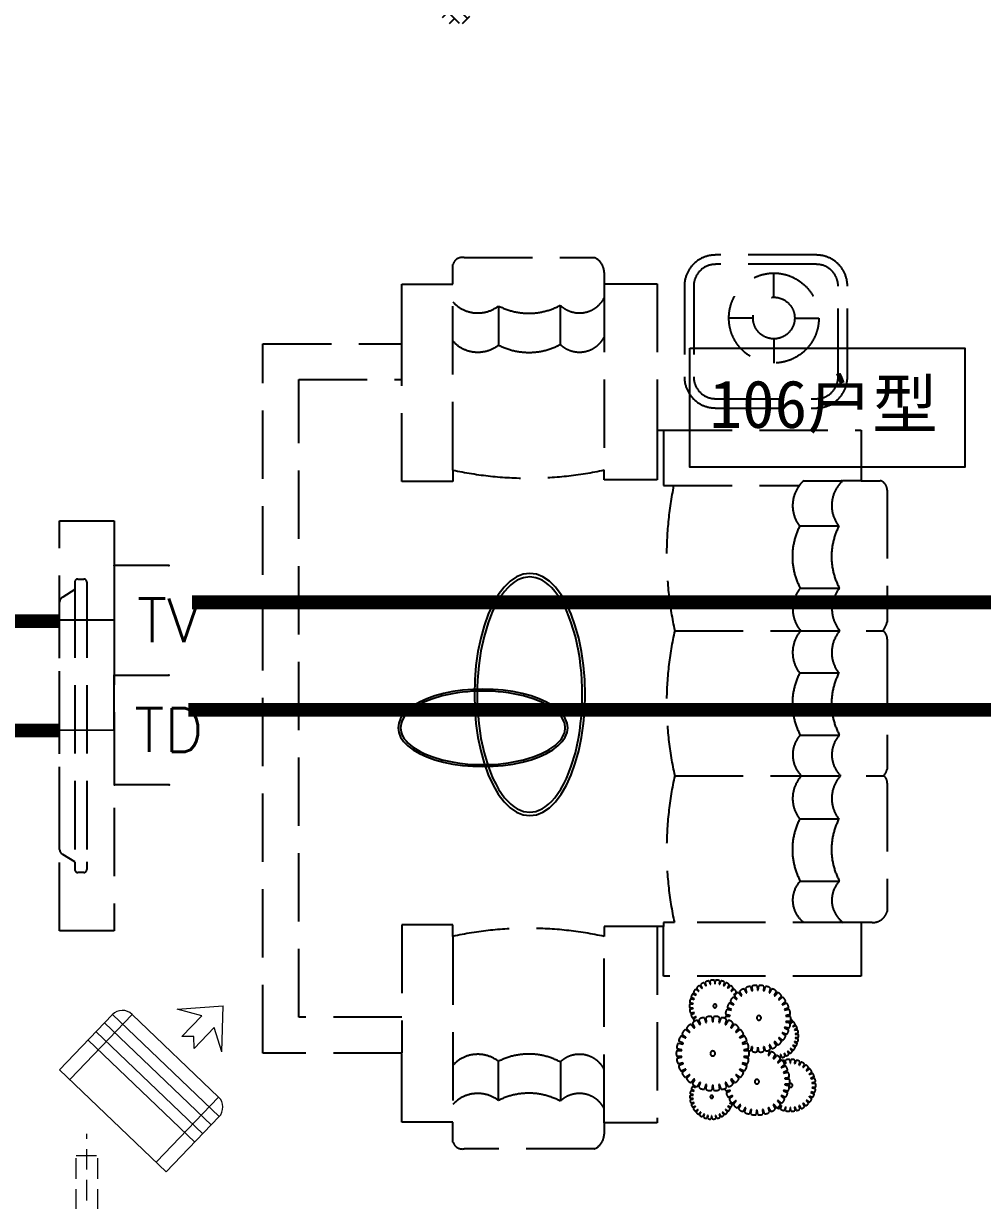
# Model space of a CAD drawing. Extents: x 5031545 to 5313844, y -886381 to -283477.
# Drawn here: x 5272359 to 5275867, y -785568 to -781264 of the extents above; entities that cross this region are included whole.
import ezdxf
from ezdxf.enums import TextEntityAlignment as Align

# ---------------------------------------------------------------- set-up
doc = ezdxf.new("R2010")
doc.units = 0
doc.header["$LTSCALE"] = 1000
doc.header["$MEASUREMENT"] = 0
for name, pattern in [('A户型$0$DASH', [0.35, 0.25, -0.1]), ('DASH', [0.35, 0.25, -0.1]), ('HIDDEN', [0.375, 0.25, -0.125])]:
    doc.linetypes.add(name, pattern=pattern)
doc.layers.get('0').update_dxf_attribs({"linetype": 'CONTINUOUS'})
for name, color, linetype in [('5fur', 175, 'CONTINUOUS'), ('EQUIP-通讯', 3, 'CONTINUOUS'), ('WIRE-综合布线', 5, 'DASH'), ('保温', 6, 'CONTINUOUS')]:
    doc.layers.add(name, color=color, linetype=linetype)
doc.layers.add('平面-空调室内机', color=176, linetype='CONTINUOUS', lineweight=9)
doc.layers.add('平面-空调预留孔', color=252, linetype='CONTINUOUS', lineweight=15)
doc.styles.add('_TEL_DIM', font='simplex.shx', dxfattribs={"width": 0.8, "height": 3.5, "bigfont": 'hztxt.shx'})
doc.styles.add('黑体', font='simhei.ttf')

# ---------------------------------------------------------------- blocks, each defined once
blk = doc.blocks.new('$equip$00001802')
for p, q in [((-0.5, 0.499), (-0.5, 0.999)), ((0.5, 0.999), (0.5, 0.499)), ((0.5, 0.499), (-0.5, 0.499)), ((0, 0.5), (0, 0))]:
    blk.add_line(p, q)
for p in [(-0.5, 0.999), (0.5, 0.999), (-0.5, 0.499), (0.5, 0.499), (0, 0)]:
    blk.add_point(p)
at = {"color": 7, "style": '_TEL_DIM'}
blk.add_attdef('$TEXT$', text='', height=0.4, dxfattribs=at).set_placement((0, 0.999), align=Align.MIDDLE_CENTER)
at = {"color": 7, "style": '_TEL_DIM', "flags": 1}
blk.add_attdef('A', text='', height=0.00002, dxfattribs=at).set_placement((0, 0), align=Align.MIDDLE_CENTER)
blk = doc.blocks.new('$equip$00001847')
for p, q in [((-0.5, 0.499), (-0.5, 0.999)), ((0.5, 0.999), (0.5, 0.499)), ((0.5, 0.499), (-0.5, 0.499)), ((0, 0.5), (0, 0))]:
    blk.add_line(p, q)
for p in [(-0.5, 0.999), (0.5, 0.999), (-0.5, 0.499), (0.5, 0.499), (0, 0)]:
    blk.add_point(p)
at = {"color": 7, "style": '_TEL_DIM'}
blk.add_attdef('$TEXT$', text='', height=0.4, dxfattribs=at).set_placement((0, 0.999), align=Align.MIDDLE_CENTER)
at = {"color": 7, "style": '_TEL_DIM', "flags": 1}
blk.add_attdef('A', text='', height=0.00002, dxfattribs=at).set_placement((0, 0), align=Align.MIDDLE_CENTER)
blk = doc.blocks.new('dongkong')
at = {"layer": '平面-空调预留孔', "color": 8, "linetype": 'HIDDEN', "ltscale": 0.3}
for p, q in [((-603796, 210899.9), (-603796, 210431.5)), ((-603836, 210821), (-603836, 210510.8)), ((-603836, 210821), (-603756, 210821)), ((-603756, 210821), (-603756, 210510.8))]:
    blk.add_line(p, q, dxfattribs=at)
blk.add_lwpolyline([(-603756, 210510.8), (-603836, 210510.8)], dxfattribs=at)
blk = doc.blocks.new('dasdasf1sa2f31as32f')
at = {"color": 8}
for p, q in [((-116, 585.6), (43.3, 640.5)), ((82.7, 476.6), (43.3, 640.5)), ((-22.8, 585.5), (-116, 585.6)), ((-22.8, 585.5), (-73.4, 493.2)), ((-269.8, 524.3), (-427.7, 236.5)), ((-269.8, 524.3), (113.7, 314)), ((32.4, 555.1), (-18.1, 462.9)), ((82.7, 476.6), (32.4, 555.1)), ((-473.5, 259.7), (-339.5, 504)), ((134.6, 245.5), (-338.8, 505.1)), ((-31.3, 504.4), (-73.4, 493.2)), ((-18.1, 462.9), (-31.3, 504.4)), ((114.7, 208.4), (-359.1, 468.2)), ((72.3, 131.9), (-401.1, 391.6)), ((92.6, 168.8), (-380.9, 428.5)), ((113.7, 314), (-44.2, 26.2)), ((0, 0), (-473.5, 259.7)), ((134, 244.4), (0, 0))]:
    blk.add_line(p, q, dxfattribs=at)
for centre, start, end in [((-294.5, 479.4), 61.2593, 151.2593), ((89, 269), 331.2593, 61.2593)]:
    blk.add_arc(centre, 51.3, start, end, dxfattribs=at)
blk = doc.blocks.new('VDVDVDCZSCCS')
at = {"layer": '保温', "linetype": 'ByBlock', "ltscale": 10}
h = blk.add_hatch(dxfattribs=at)
h.set_pattern_fill('AR-HBONE', color=251, scale=55)
h.set_pattern_definition([(45, (0, 0), (0, 47.4157523), [100.584, -33.528]), (135, (23.708, 23.708), (3e-15, 47.4157523), [100.584, -33.528])])
h.paths.add_polyline_path([(541316.7, 370923.7), (541316.7, 371023.7), (541216.7, 371023.7), (541216.7, 370923.7)])
blk = doc.blocks.new('VDGVDVXVE')
at = {"layer": '5fur', "color": 252, "linetype": 'A户型$0$DASH'}
for p, q in [((581861.3, 367777.7), (581492.2, 367777.7)), ((581705.9, 367657.3), (581705.9, 367745.6)), ((580531.9, 367025.2), (580532.1, 367704.6)), ((581085.1, 367706.7), (581085.1, 367025.7)), ((581412.6, 367698), (581412.6, 367365.9)), ((581940.9, 367365.9), (581940.9, 367698)), ((580698.3, 367625.6), (580698.3, 367482.5)), ((580925, 367484.5), (580925, 367627.1)), ((581629.7, 367581.2), (581541.4, 367581.2)), ((581782, 367581.2), (581870.3, 367581.2)), ((581705.9, 367505), (581705.9, 367416.8)), ((579968.6, 365023.9), (579968.6, 367356.3)), ((579968.6, 367356.3), (580344.7, 367356.3)), ((581492.2, 367286.3), (581861.3, 367286.3)), ((581302.8, 366968.3), (581798.4, 366968.3)), ((581814.8, 366986.4), (581952, 366986.1)), ((582025.6, 366986.3), (581958, 366986.4)), ((581943.4, 366820), (581800.3, 366820)), ((580788.6, 366644.1), (580764.5, 366634.4)), ((580813, 366647.3), (580788.6, 366644.1)), ((580837.4, 366644.1), (580813, 366647.3)), ((580861.4, 366634.4), (580837.4, 366644.1)), ((579149, 366615.2), (579149, 366588.1)), ((579160.6, 366626.8), (579181.6, 366626.8)), ((579193.2, 366615.2), (579193.2, 366588.1)), ((580741.2, 366618.5), (580718.9, 366596.6)), ((580744.2, 366605.8), (580732.5, 366594.7)), ((580764.5, 366634.4), (580741.2, 366618.5)), ((580755.9, 366615), (580744.2, 366605.8)), ((580767.6, 366622.3), (580755.9, 366615)), ((580779.2, 366627.9), (580767.6, 366622.3)), ((580790.7, 366631.7), (580779.2, 366627.9)), ((580813, 366634.6), (580790.7, 366631.7)), ((580835.2, 366631.7), (580813, 366634.6)), ((580846.7, 366627.9), (580835.2, 366631.7)), ((580858.3, 366622.3), (580846.7, 366627.9)), ((580870, 366615), (580858.3, 366622.3)), ((580884.7, 366618.5), (580861.4, 366634.4)), ((580881.7, 366605.8), (580870, 366615)), ((580893.4, 366594.7), (580881.7, 366605.8)), ((580907, 366596.6), (580884.7, 366618.5)), ((579149, 366588.1), (579105.5, 366560.4)), ((579149, 366588.1), (579149, 365592)), ((579193.2, 366588.1), (579193.2, 365592)), ((580698, 366568.9), (580678.7, 366535.9)), ((580718.9, 366596.6), (580698, 366568.9)), ((580709.8, 366566.8), (580698.9, 366550)), ((580721.1, 366581.7), (580709.8, 366566.8)), ((580732.5, 366594.7), (580721.1, 366581.7)), ((580904.9, 366581.7), (580893.4, 366594.7)), ((580916.1, 366566.8), (580904.9, 366581.7)), ((580927.9, 366568.9), (580907, 366596.6)), ((580927, 366550), (580916.1, 366566.8)), ((580947.2, 366535.9), (580927.9, 366568.9)), ((581802.4, 366593.3), (581944.9, 366593.3)), ((579093.7, 365637.6), (579093.7, 366542.5)), ((580678.7, 366535.9), (580661.5, 366498.1)), ((580688.5, 366531.5), (580678.6, 366511.3)), ((580698.9, 366550), (580688.5, 366531.5)), ((580937.4, 366531.5), (580927, 366550)), ((580947.3, 366511.3), (580937.4, 366531.5)), ((580964.5, 366498.1), (580947.2, 366535.9)), ((580661.5, 366498.1), (580646.4, 366456)), ((580669.4, 366489.6), (580660.8, 366466.5)), ((580678.6, 366511.3), (580669.4, 366489.6)), ((580956.5, 366489.6), (580947.3, 366511.3)), ((580965.1, 366466.5), (580956.5, 366489.6)), ((580979.5, 366456), (580964.5, 366498.1)), ((580646.4, 366456), (580633.7, 366410.2)), ((580660.8, 366466.5), (580646, 366417.1)), ((580979.9, 366417.1), (580965.1, 366466.5)), ((580992.2, 366410.2), (580979.5, 366456)), ((581343.3, 366437.8), (582105.4, 366437.8)), ((580633.7, 366410.2), (580623.7, 366361.4)), ((580646, 366417.1), (580634.6, 366364.6)), ((580991.3, 366364.6), (580979.9, 366417.1)), ((581002.2, 366361.4), (580992.2, 366410.2)), ((580623.7, 366361.4), (580616.4, 366310.3)), ((580634.6, 366364.6), (580630.2, 366337.7)), ((580995.7, 366337.7), (580991.3, 366364.6)), ((581009.5, 366310.3), (581002.2, 366361.4)), ((580616.4, 366310.3), (580612, 366257.7)), ((580626.7, 366310.6), (580624, 366283.6)), ((580630.2, 366337.7), (580626.7, 366310.6)), ((580999.2, 366310.6), (580995.7, 366337.7)), ((581001.9, 366283.6), (580999.2, 366310.6)), ((581013.9, 366257.7), (581009.5, 366310.3)), ((580612, 366257.7), (580610.6, 366204.3)), ((580622.1, 366256.8), (580621, 366230.3)), ((580624, 366283.6), (580622.1, 366256.8)), ((581003.8, 366256.8), (581001.9, 366283.6)), ((581004.9, 366230.3), (581003.8, 366256.8)), ((581015.4, 366204.3), (581013.9, 366257.7)), ((581943.4, 366282.7), (581800.3, 366282.7)), ((580531.8, 366214.9), (580497.6, 366207.9)), ((580567.5, 366220), (580531.8, 366214.9)), ((580567.3, 366212.9), (580548.4, 366210.4)), ((580586.3, 366214.7), (580567.3, 366212.9)), ((580604.4, 366223.1), (580567.5, 366220)), ((580605, 366216.1), (580586.3, 366214.7)), ((580641.7, 366224.2), (580604.4, 366223.1)), ((580623.6, 366216.8), (580605, 366216.1)), ((580621, 366230.3), (580620.7, 366204.3)), ((580641.7, 366217.1), (580623.6, 366216.8)), ((580679.1, 366223.1), (580641.7, 366224.2)), ((580659.9, 366216.8), (580641.7, 366217.1)), ((580678.5, 366216.1), (580659.9, 366216.8)), ((580697.2, 366214.7), (580678.5, 366216.1)), ((580715.9, 366220), (580679.1, 366223.1)), ((580716.2, 366212.9), (580697.2, 366214.7)), ((580751.7, 366214.9), (580715.9, 366220)), ((580735.1, 366210.4), (580716.2, 366212.9)), ((580785.8, 366207.9), (580751.7, 366214.9)), ((581005.2, 366204.3), (581004.9, 366230.3)), ((580409.7, 366176.4), (580386.6, 366163)), ((580412.8, 366169.6), (580399.8, 366162.3)), ((580436.1, 366188.5), (580409.7, 366176.4)), ((580426.9, 366176.5), (580412.8, 366169.6)), ((580442.1, 366183), (580426.9, 366176.5)), ((580465.6, 366199.1), (580436.1, 366188.5)), ((580458.2, 366189), (580442.1, 366183)), ((580492.8, 366199.3), (580458.2, 366189)), ((580497.6, 366207.9), (580465.6, 366199.1)), ((580529.6, 366207.3), (580492.8, 366199.3)), ((580548.4, 366210.4), (580529.6, 366207.3)), ((580610.6, 366204.3), (580612, 366150.9)), ((580620.7, 366204.3), (580621, 366178.4)), ((580621, 366178.4), (580622.1, 366151.9)), ((580753.9, 366207.3), (580735.1, 366210.4)), ((580790.7, 366199.3), (580753.9, 366207.3)), ((580817.9, 366199.1), (580785.8, 366207.9)), ((580825.3, 366189), (580790.7, 366199.3)), ((580847.4, 366188.5), (580817.9, 366199.1)), ((580841.4, 366183), (580825.3, 366189)), ((580856.6, 366176.5), (580841.4, 366183)), ((580873.8, 366176.4), (580847.4, 366188.5)), ((580870.7, 366169.6), (580856.6, 366176.5)), ((580883.7, 366162.3), (580870.7, 366169.6)), ((580896.9, 366163), (580873.8, 366176.4)), ((581003.8, 366151.9), (581004.9, 366178.4)), ((581004.9, 366178.4), (581005.2, 366204.3)), ((581013.9, 366150.9), (581015.4, 366204.3)), ((580351.8, 366132.7), (580340.7, 366116.4)), ((580367.2, 366148.3), (580351.8, 366132.7)), ((580360.7, 366130.6), (580354.3, 366122.4)), ((580368.5, 366138.8), (580360.7, 366130.6)), ((580386.6, 366163), (580367.2, 366148.3)), ((580377.6, 366146.8), (580368.5, 366138.8)), ((580388, 366154.7), (580377.6, 366146.8)), ((580399.8, 366162.3), (580388, 366154.7)), ((580612, 366150.9), (580616.4, 366098.3)), ((580622.1, 366151.9), (580624, 366125.1)), ((580895.4, 366154.7), (580883.7, 366162.3)), ((580905.9, 366146.8), (580895.4, 366154.7)), ((580916.3, 366148.3), (580896.9, 366163)), ((580915, 366138.8), (580905.9, 366146.8)), ((580922.8, 366130.6), (580915, 366138.8)), ((580931.7, 366132.7), (580916.3, 366148.3)), ((580929.2, 366122.4), (580922.8, 366130.6)), ((580942.8, 366116.4), (580931.7, 366132.7)), ((581001.9, 366125.1), (581003.8, 366151.9)), ((581009.5, 366098.3), (581013.9, 366150.9)), ((580333.9, 366099.5), (580331.7, 366082.5)), ((580340.7, 366116.4), (580333.9, 366099.5)), ((580342.6, 366098.1), (580340.5, 366082.5)), ((580345.3, 366106.1), (580342.6, 366098.1)), ((580349.2, 366114.2), (580345.3, 366106.1)), ((580354.3, 366122.4), (580349.2, 366114.2)), ((580616.4, 366098.3), (580623.7, 366047.3)), ((580624, 366125.1), (580626.7, 366098)), ((580626.7, 366098), (580630.2, 366071)), ((580934.3, 366114.2), (580929.2, 366122.4)), ((580938.2, 366106.1), (580934.3, 366114.2)), ((580940.9, 366098.1), (580938.2, 366106.1)), ((580943, 366082.5), (580940.9, 366098.1)), ((580949.6, 366099.5), (580942.8, 366116.4)), ((580951.8, 366082.5), (580949.6, 366099.5)), ((580995.7, 366071), (580999.2, 366098)), ((580999.2, 366098), (581001.9, 366125.1)), ((581002.2, 366047.3), (581009.5, 366098.3)), ((580331.7, 366082.5), (580333.9, 366065.4)), ((580333.9, 366065.4), (580340.7, 366048.6)), ((580340.5, 366082.5), (580342.6, 366066.9)), ((580340.7, 366048.6), (580351.8, 366032.2)), ((580342.6, 366066.9), (580345.3, 366058.9)), ((580345.3, 366058.9), (580349.2, 366050.7)), ((580349.2, 366050.7), (580354.3, 366042.6)), ((580354.3, 366042.6), (580360.7, 366034.4)), ((580623.7, 366047.3), (580633.7, 365998.5)), ((580630.2, 366071), (580634.6, 366044.1)), ((580634.6, 366044.1), (580646, 365991.6)), ((580922.8, 366034.4), (580929.2, 366042.6)), ((580929.2, 366042.6), (580934.3, 366050.7)), ((580931.7, 366032.2), (580942.8, 366048.6)), ((580934.3, 366050.7), (580938.2, 366058.9)), ((580938.2, 366058.9), (580940.9, 366066.9)), ((580940.9, 366066.9), (580943, 366082.5)), ((580942.8, 366048.6), (580949.6, 366065.4)), ((580949.6, 366065.4), (580951.8, 366082.5)), ((580979.9, 365991.6), (580991.3, 366044.1)), ((580991.3, 366044.1), (580995.7, 366071)), ((580992.2, 365998.5), (581002.2, 366047.3)), ((581802.4, 366056), (581944.9, 366056)), ((580351.8, 366032.2), (580367.2, 366016.6)), ((580360.7, 366034.4), (580368.5, 366026.2)), ((580367.2, 366016.6), (580386.6, 366002)), ((580368.5, 366026.2), (580377.6, 366018.1)), ((580377.6, 366018.1), (580388, 366010.3)), ((580386.6, 366002), (580409.7, 365988.5)), ((580388, 366010.3), (580399.8, 366002.7)), ((580399.8, 366002.7), (580412.8, 365995.4)), ((580633.7, 365998.5), (580646.4, 365952.7)), ((580870.7, 365995.4), (580883.7, 366002.7)), ((580873.8, 365988.5), (580896.9, 366002)), ((580883.7, 366002.7), (580895.4, 366010.3)), ((580895.4, 366010.3), (580905.9, 366018.1)), ((580896.9, 366002), (580916.3, 366016.6)), ((580905.9, 366018.1), (580915, 366026.2)), ((580915, 366026.2), (580922.8, 366034.4)), ((580916.3, 366016.6), (580931.7, 366032.2)), ((580979.5, 365952.7), (580992.2, 365998.5)), ((580409.7, 365988.5), (580436.1, 365976.4)), ((580412.8, 365995.4), (580426.9, 365988.4)), ((580426.9, 365988.4), (580442.1, 365982)), ((580436.1, 365976.4), (580465.6, 365965.9)), ((580442.1, 365982), (580458.2, 365976)), ((580458.2, 365976), (580492.8, 365965.6)), ((580465.6, 365965.9), (580497.6, 365957)), ((580492.8, 365965.6), (580529.6, 365957.6)), ((580497.6, 365957), (580531.8, 365950)), ((580529.6, 365957.6), (580548.4, 365954.6)), ((580548.4, 365954.6), (580567.3, 365952.1)), ((580646, 365991.6), (580660.8, 365942.2)), ((580716.2, 365952.1), (580735.1, 365954.6)), ((580735.1, 365954.6), (580753.9, 365957.6)), ((580751.7, 365950), (580785.8, 365957)), ((580753.9, 365957.6), (580790.7, 365965.6)), ((580785.8, 365957), (580817.9, 365965.9)), ((580790.7, 365965.6), (580825.3, 365976)), ((580817.9, 365965.9), (580847.4, 365976.4)), ((580825.3, 365976), (580841.4, 365982)), ((580841.4, 365982), (580856.6, 365988.4)), ((580847.4, 365976.4), (580873.8, 365988.5)), ((580856.6, 365988.4), (580870.7, 365995.4)), ((580965.1, 365942.2), (580979.9, 365991.6)), ((580531.8, 365950), (580567.5, 365944.9)), ((580567.3, 365952.1), (580586.3, 365950.2)), ((580567.5, 365944.9), (580604.4, 365941.8)), ((580586.3, 365950.2), (580605, 365948.9)), ((580604.4, 365941.8), (580641.7, 365940.8)), ((580605, 365948.9), (580623.6, 365948.1)), ((580623.6, 365948.1), (580641.7, 365947.9)), ((580641.7, 365947.9), (580659.9, 365948.1)), ((580641.7, 365940.8), (580679.1, 365941.8)), ((580646.4, 365952.7), (580661.5, 365910.6)), ((580659.9, 365948.1), (580678.5, 365948.9)), ((580660.8, 365942.2), (580669.4, 365919.1)), ((580661.5, 365910.6), (580678.7, 365872.8)), ((580669.4, 365919.1), (580678.6, 365897.4)), ((580678.5, 365948.9), (580697.2, 365950.2)), ((580679.1, 365941.8), (580715.9, 365944.9)), ((580697.2, 365950.2), (580716.2, 365952.1)), ((580715.9, 365944.9), (580751.7, 365950)), ((580947.2, 365872.8), (580964.5, 365910.6)), ((580947.3, 365897.4), (580956.5, 365919.1)), ((580956.5, 365919.1), (580965.1, 365942.2)), ((580964.5, 365910.6), (580979.5, 365952.7)), ((580678.6, 365897.4), (580688.5, 365877.2)), ((580678.7, 365872.8), (580698, 365839.8)), ((580688.5, 365877.2), (580698.9, 365858.7)), ((580927, 365858.7), (580937.4, 365877.2)), ((580927.9, 365839.8), (580947.2, 365872.8)), ((580937.4, 365877.2), (580947.3, 365897.4)), ((581343.3, 365907.3), (582107.3, 365907.3)), ((580698, 365839.8), (580718.9, 365812.1)), ((580698.9, 365858.7), (580709.8, 365841.9)), ((580709.8, 365841.9), (580721.1, 365827)), ((580721.1, 365827), (580732.5, 365814)), ((580893.4, 365814), (580904.9, 365827)), ((580904.9, 365827), (580916.1, 365841.9)), ((580907, 365812.1), (580927.9, 365839.8)), ((580916.1, 365841.9), (580927, 365858.7)), ((580718.9, 365812.1), (580741.2, 365790.2)), ((580732.5, 365814), (580744.2, 365802.9)), ((580741.2, 365790.2), (580764.5, 365774.3)), ((580744.2, 365802.9), (580755.9, 365793.7)), ((580755.9, 365793.7), (580767.6, 365786.4)), ((580767.6, 365786.4), (580779.2, 365780.8)), ((580846.7, 365780.8), (580858.3, 365786.4)), ((580858.3, 365786.4), (580870, 365793.7)), ((580861.4, 365774.3), (580884.7, 365790.2)), ((580870, 365793.7), (580881.7, 365802.9)), ((580881.7, 365802.9), (580893.4, 365814)), ((580884.7, 365790.2), (580907, 365812.1)), ((580764.5, 365774.3), (580788.6, 365764.6)), ((580779.2, 365780.8), (580790.7, 365777)), ((580788.6, 365764.6), (580813, 365761.4)), ((580790.7, 365777), (580813, 365774)), ((580813, 365774), (580835.2, 365777)), ((580813, 365761.4), (580837.4, 365764.6)), ((580835.2, 365777), (580846.7, 365780.8)), ((580837.4, 365764.6), (580861.4, 365774.3)), ((581943.4, 365748.9), (581800.3, 365748.9)), ((579149, 365592), (579105.5, 365619.7)), ((579149, 365592), (579149, 365564.9)), ((579193.2, 365592), (579193.2, 365564.9)), ((579181.6, 365553.3), (579160.6, 365553.3)), ((581802.4, 365522.2), (581944.9, 365522.2)), ((582025.6, 365370.4), (581302.8, 365370.4)), ((580531.9, 365319.9), (580532.1, 364640.5)), ((581085.1, 364638.4), (581085.1, 365319.4)), ((581434.5, 365139.8), (581442.7, 365130.5)), ((581444.2, 365131.7), (581438.1, 365142.5)), ((581450.9, 365150), (581457, 365139.2)), ((581458.8, 365140), (581455, 365151.8)), ((581469.1, 365156.5), (581472.9, 365144.7)), ((581474.7, 365145.1), (581473.4, 365157.4)), ((581488.2, 365159), (581489.4, 365146.6)), ((581491.3, 365146.6), (581492.6, 365159)), ((581507.4, 365157.5), (581506.1, 365145.1)), ((581507.9, 365144.7), (581511.7, 365156.5)), ((581525.8, 365151.8), (581522, 365140)), ((581523.8, 365139.2), (581529.9, 365150)), ((581542.7, 365142.5), (581536.6, 365131.7)), ((581538.1, 365130.5), (581546.3, 365139.8)), ((581620.3, 365135.9), (581625.1, 365120.7)), ((581627.5, 365121.2), (581625.9, 365137.1)), ((581644.8, 365139.1), (581646.4, 365123.2)), ((581648.9, 365123.2), (581650.5, 365139.1)), ((581669.5, 365137.1), (581667.8, 365121.2)), ((581670.2, 365120.7), (581675.1, 365135.9)), ((581414.7, 365091.4), (581403.6, 365096.4)), ((581409.6, 365110.2), (581420.7, 365105.1)), ((581421.7, 365106.8), (581411.8, 365114.1)), ((581420.5, 365126.3), (581430.4, 365119)), ((581431.7, 365120.4), (581423.5, 365129.7)), ((581557.3, 365129.7), (581549.1, 365120.5)), ((581550.4, 365119), (581560.3, 365126.3)), ((581557.8, 365097.1), (581570.5, 365087.7)), ((581569, 365114.1), (581559.1, 365106.8)), ((581560.1, 365105.1), (581565, 365107.4)), ((581572.2, 365089.5), (581561.6, 365101.4)), ((581575.8, 365114.4), (581586.3, 365102.5)), ((581588.3, 365104), (581580.4, 365117.8)), ((581596.9, 365127.5), (581604.8, 365113.7)), ((581607, 365114.7), (581602.2, 365129.9)), ((581693.2, 365129.9), (581688.3, 365114.7)), ((581690.6, 365113.7), (581698.4, 365127.5)), ((581714.9, 365117.8), (581707, 365104)), ((581709, 365102.5), (581719.5, 365114.4)), ((581733.7, 365101.4), (581723.2, 365089.6)), ((581724.8, 365087.7), (581737.5, 365097.1)), ((581398.6, 365072.8), (581410.9, 365072.8)), ((581410.9, 365057.8), (581398.6, 365057.8)), ((581411.1, 365074.8), (581399.1, 365077.3)), ((581399.1, 365053.2), (581411.1, 365055.8)), ((581402.2, 365092.1), (581414.1, 365089.5)), ((581534.2, 365053.1), (581549.6, 365049.8)), ((581550.4, 365052.1), (581536, 365058.6)), ((581543.8, 365076.3), (581558.1, 365069.8)), ((581559.3, 365072), (581546.6, 365081.4)), ((581748.7, 365081.4), (581736, 365072)), ((581737.2, 365069.9), (581751.6, 365076.4)), ((581759.3, 365058.7), (581745, 365052.2)), ((581745.7, 365049.8), (581761.1, 365053.1)), ((580344.7, 365023.9), (579968.6, 365023.9)), ((581414.1, 365041.1), (581402.2, 365038.5)), ((581403.6, 365034.2), (581414.7, 365039.2)), ((581420.8, 365025.5), (581409.6, 365020.4)), ((581411.8, 365016.5), (581421.7, 365023.8)), ((581426, 365012.5), (581434.7, 364997.1)), ((581437.2, 364998.3), (581431.8, 365015.2)), ((581451.9, 365021.8), (581457.3, 365004.9)), ((581460, 365005.5), (581458.2, 365023.2)), ((581479.2, 365025.4), (581481, 365007.7)), ((581483.8, 365007.7), (581485.6, 365025.4)), ((581506.6, 365023.2), (581504.8, 365005.5)), ((581507.4, 365004.9), (581512.8, 365021.8)), ((581533, 365015.2), (581527.6, 364998.3)), ((581529.7, 365028.3), (581545.4, 365028.3)), ((581530, 364997.1), (581538.8, 365012.5)), ((581545.7, 365030.8), (581530.3, 365034.1)), ((581765.1, 365034.1), (581749.7, 365030.8)), ((581749.7, 365006.5), (581765.1, 365003.2)), ((581749.9, 365028.3), (581765.7, 365028.3)), ((581765.7, 365009), (581749.9, 365009)), ((581773.5, 365010.8), (581766.5, 365002.9)), ((581767.6, 365001.7), (581776, 365008)), ((581382.6, 364978.7), (581396.7, 364968.3)), ((581398.5, 364970.3), (581386.8, 364983.5)), ((581402.5, 364997.9), (581414.2, 364984.7)), ((581416.4, 364986.4), (581407.7, 365001.8)), ((581557.1, 365001.8), (581548.4, 364986.4)), ((581550.6, 364984.8), (581562.3, 364998)), ((581578, 364983.6), (581566.3, 364970.3)), ((581568.1, 364968.3), (581582.2, 364978.7)), ((581736, 364965.3), (581748.7, 364955.9)), ((581751.6, 364960.9), (581737.2, 364967.4)), ((581745, 364985.1), (581759.3, 364978.6)), ((581761.1, 364984.2), (581745.7, 364987.5)), ((581783.5, 364997.5), (581775, 364991.2)), ((581775.9, 364989.8), (581785.4, 364994.1)), ((581790.6, 364982.3), (581781, 364978)), ((581781.5, 364976.4), (581791.8, 364978.6)), ((581794.4, 364966), (581784.2, 364963.8)), ((581356.4, 364929.8), (581373.5, 364926.1)), ((581374.3, 364928.8), (581358.3, 364936)), ((581366.9, 364955.7), (581382.9, 364948.4)), ((581384.3, 364950.8), (581370.1, 364961.3)), ((581594.7, 364961.3), (581580.5, 364950.9)), ((581581.9, 364948.5), (581597.9, 364955.7)), ((581606.5, 364936), (581590.5, 364928.8)), ((581591.4, 364926.2), (581608.4, 364929.8)), ((581688.3, 364922.6), (581693.2, 364907.4)), ((581698.4, 364909.7), (581690.6, 364923.6)), ((581707.1, 364933.3), (581714.9, 364919.4)), ((581719.6, 364922.9), (581709, 364934.8)), ((581723.2, 364947.7), (581733.7, 364935.8)), ((581737.5, 364940.2), (581724.8, 364949.6)), ((581785.4, 364917.2), (581775.9, 364921.5)), ((581781, 364933.3), (581790.6, 364929)), ((581791.8, 364932.7), (581781.5, 364934.9)), ((581784.2, 364947.5), (581794.4, 364945.3)), ((581784.3, 364962.1), (581794.8, 364962.1)), ((581794.8, 364949.2), (581784.3, 364949.2)), ((581351.3, 364902.3), (581368.8, 364902.3)), ((581368.8, 364880.8), (581351.3, 364880.8)), ((581369.1, 364905.1), (581352, 364908.8)), ((581352, 364874.3), (581369.1, 364878)), ((581612.8, 364908.8), (581595.8, 364905.1)), ((581595.8, 364878), (581612.8, 364874.3)), ((581596, 364902.3), (581613.5, 364902.3)), ((581613.5, 364880.8), (581596, 364880.8)), ((581625.1, 364916.6), (581620.3, 364901.4)), ((581625.9, 364900.2), (581627.5, 364916.1)), ((581646.5, 364914.1), (581644.8, 364898.1)), ((581650.6, 364898.1), (581648.9, 364914.1)), ((581667.8, 364916.1), (581669.5, 364900.2)), ((581675.1, 364901.4), (581670.2, 364916.6)), ((581689.4, 364899.9), (581684.6, 364884.7)), ((581686.8, 364883.7), (581694.6, 364897.5)), ((581711.1, 364887.8), (581703.3, 364874)), ((581705.3, 364872.5), (581715.8, 364884.4)), ((581729.6, 364887.3), (581730.7, 364876.7)), ((581734.4, 364877.5), (581731.2, 364887.6)), ((581743.3, 364891.6), (581746.5, 364881.5)), ((581750, 364883.1), (581744.8, 364892.3)), ((581755.7, 364898.8), (581761, 364889.5)), ((581764.1, 364891.8), (581757.1, 364899.7)), ((581766.5, 364908.4), (581773.5, 364900.5)), ((581776.1, 364903.3), (581767.6, 364909.6)), ((581775, 364920.1), (581783.5, 364913.8)), ((580698.3, 364719.5), (580698.3, 364862.6)), ((580925, 364860.5), (580925, 364718)), ((581373.5, 364856.9), (581356.4, 364853.2)), ((581358.4, 364847.1), (581374.3, 364854.3)), ((581382.9, 364834.6), (581367, 364827.4)), ((581597.9, 364827.4), (581581.9, 364834.7)), ((581590.5, 364854.3), (581606.5, 364847.1)), ((581608.4, 364853.3), (581591.4, 364857)), ((581729.9, 364871.4), (581719.4, 364859.6)), ((581721, 364857.7), (581733.8, 364867.1)), ((581744.9, 364851.4), (581732.2, 364842)), ((581733.5, 364839.9), (581747.8, 364846.4)), ((581744.6, 364866.1), (581748.3, 364854.3)), ((581750.2, 364854.7), (581748.9, 364867.1)), ((581763.7, 364868.6), (581764.9, 364856.3)), ((581766.8, 364856.3), (581768.1, 364868.6)), ((581782.8, 364867.1), (581781.6, 364854.7)), ((581783.4, 364854.3), (581787.2, 364866.1)), ((581801.3, 364861.5), (581797.5, 364849.6)), ((581799.2, 364848.8), (581805.4, 364859.6)), ((581818.2, 364852.1), (581812.1, 364841.3)), ((581813.6, 364840.2), (581821.8, 364849.4)), ((581832.8, 364839.3), (581824.6, 364830.1)), ((581825.9, 364828.6), (581835.8, 364835.9)), ((581370.1, 364821.8), (581384.3, 364832.2)), ((581396.7, 364814.8), (581382.6, 364804.4)), ((581386.8, 364799.5), (581398.5, 364812.8)), ((581414.2, 364798.3), (581402.6, 364785.1)), ((581407.7, 364781.3), (581416.4, 364796.7)), ((581548.4, 364796.7), (581557.1, 364781.3)), ((581562.3, 364785.1), (581550.6, 364798.4)), ((581566.3, 364812.8), (581578, 364799.6)), ((581582.3, 364804.4), (581568.1, 364814.8)), ((581580.6, 364832.3), (581594.7, 364821.8)), ((581755.6, 364828.7), (581741.2, 364822.2)), ((581742, 364819.8), (581757.3, 364823.1)), ((581761.3, 364804.2), (581745.9, 364800.8)), ((581746.2, 364798.3), (581761.9, 364798.3)), ((581844.5, 364823.7), (581834.6, 364816.4)), ((581835.5, 364814.8), (581846.7, 364819.8)), ((581852.7, 364806), (581841.6, 364801)), ((581842.2, 364799.1), (581854.1, 364801.7)), ((581403, 364756), (581413.3, 364753.8)), ((581413.8, 364755.3), (581404.2, 364759.7)), ((581409.4, 364771.5), (581418.9, 364767.1)), ((581419.8, 364768.6), (581411.3, 364774.9)), ((581434.8, 364785.9), (581426, 364770.5)), ((581431.9, 364767.9), (581437.2, 364784.8)), ((581457.4, 364778.2), (581452, 364761.3)), ((581458.2, 364759.9), (581460, 364777.6)), ((581481.1, 364775.3), (581479.2, 364757.7)), ((581485.6, 364757.7), (581483.8, 364775.3)), ((581504.8, 364777.6), (581506.6, 364759.9)), ((581512.9, 364761.3), (581507.5, 364778.2)), ((581527.6, 364784.8), (581533, 364767.9)), ((581538.8, 364770.6), (581530.1, 364786)), ((581545.9, 364757.5), (581530.5, 364754.2)), ((581532.3, 364748.6), (581546.6, 364755.1)), ((581741.2, 364755.2), (581755.6, 364748.6)), ((581757.3, 364754.2), (581742, 364757.5)), ((581745.9, 364776.5), (581761.3, 364773.2)), ((581761.9, 364779), (581746.2, 364779)), ((581841.6, 364748.9), (581852.7, 364743.8)), ((581854.1, 364748.1), (581842.2, 364750.7)), ((581857.2, 364787), (581845.2, 364784.4)), ((581845.2, 364765.5), (581857.2, 364762.9)), ((581845.4, 364782.5), (581857.7, 364782.5)), ((581857.7, 364767.4), (581845.4, 364767.4)), ((581400, 364739.5), (581410.5, 364739.5)), ((581410.5, 364726.5), (581400, 364726.5)), ((581410.6, 364741.1), (581400.4, 364743.3)), ((581400.4, 364722.7), (581410.6, 364724.9)), ((581413.3, 364712.2), (581403, 364710)), ((581404.2, 364706.3), (581413.8, 364710.7)), ((581554.4, 364737.4), (581540, 364730.9)), ((581542.9, 364725.9), (581555.6, 364735.3)), ((581543.5, 364710.7), (581553.1, 364706.3)), ((581566.8, 364719.6), (581554.1, 364710.2)), ((581557.9, 364705.8), (581568.4, 364717.7)), ((581719.4, 364717.7), (581729.9, 364705.9)), ((581733.8, 364710.2), (581721.1, 364719.6)), ((581732.2, 364735.3), (581745, 364725.9)), ((581747.8, 364730.9), (581733.5, 364737.4)), ((581812.1, 364708.5), (581818.2, 364697.8)), ((581821.8, 364700.4), (581813.6, 364709.7)), ((581824.6, 364719.8), (581832.8, 364710.5)), ((581835.8, 364713.9), (581825.9, 364721.2)), ((581834.6, 364733.4), (581844.5, 364726.1)), ((581846.7, 364730), (581835.6, 364735.1)), ((581419, 364698.9), (581409.4, 364694.5)), ((581411.3, 364691.2), (581419.8, 364697.4)), ((581427.2, 364687), (581418.8, 364680.7)), ((581421.3, 364677.8), (581428.3, 364685.7)), ((581437.8, 364677.1), (581430.7, 364669.2)), ((581433.8, 364666.9), (581439.1, 364676.1)), ((581450.1, 364669.6), (581444.8, 364660.4)), ((581448.3, 364658.8), (581451.6, 364669)), ((581463.6, 364665), (581460.4, 364654.8)), ((581464.1, 364654), (581465.2, 364664.6)), ((581477.9, 364663.3), (581476.8, 364652.7)), ((581480.6, 364652.7), (581479.5, 364663.3)), ((581492.1, 364664.6), (581493.2, 364654)), ((581496.9, 364654.8), (581493.7, 364665)), ((581505.8, 364669), (581509, 364658.8)), ((581512.5, 364660.4), (581507.3, 364669.7)), ((581518.3, 364676.1), (581523.5, 364666.9)), ((581526.6, 364669.2), (581519.6, 364677.1)), ((581529, 364685.7), (581536, 364677.8)), ((581538.6, 364680.7), (581530.1, 364687)), ((581537.6, 364697.4), (581546, 364691.2)), ((581547.9, 364694.5), (581538.4, 364698.9)), ((581582.6, 364704.8), (581572, 364692.9)), ((581576.7, 364689.4), (581584.5, 364703.3)), ((581601, 364693.6), (581593.2, 364679.7)), ((581598.4, 364677.4), (581603.3, 364692.6)), ((581621.4, 364686.6), (581616.5, 364671.4)), ((581622.1, 364670.2), (581623.8, 364686.1)), ((581642.7, 364684.1), (581641.1, 364668.1)), ((581646.8, 364668.1), (581645.1, 364684.1)), ((581664.1, 364686.1), (581665.7, 364670.2)), ((581671.3, 364671.4), (581666.5, 364686.6)), ((581684.6, 364692.6), (581689.4, 364677.4)), ((581694.7, 364679.8), (581686.8, 364693.6)), ((581703.3, 364703.3), (581711.2, 364689.4)), ((581715.8, 364692.9), (581705.3, 364704.8)), ((581732.5, 364701), (581726.4, 364690.2)), ((581730.5, 364688.4), (581734.3, 364700.2)), ((581748.4, 364695.5), (581744.6, 364683.7)), ((581749, 364682.8), (581750.2, 364695.1)), ((581765, 364693.6), (581763.7, 364681.2)), ((581768.1, 364681.2), (581766.9, 364693.6)), ((581781.6, 364695.1), (581782.9, 364682.8)), ((581787.2, 364683.7), (581783.4, 364695.6)), ((581797.5, 364700.2), (581801.3, 364688.4)), ((581805.4, 364690.2), (581799.3, 364701))]:
    blk.add_line(p, q, dxfattribs=at)
for points in [[(581492.2, 367252.2), (581861.3, 367252.2, 0.414214), (581975, 367365.9), (581975, 367698, 0.414214), (581861.3, 367811.8), (581492.2, 367811.8, 0.414214), (581378.5, 367698), (581378.5, 367365.9, 0.414214)], [(581278.5, 367171), (581302.8, 367171), (582025.6, 367171), (582025.6, 366986.3), (582094.9, 366986.3, -0.34499), (582120.1, 366951.5), (582120.1, 366468.5, -0.075752), (582105.4, 366437.8, -0.220475), (582120.7, 366407.2), (582120.1, 365931.3, -0.143608), (582107.3, 365907.3, -0.256283), (582120.7, 365880.3), (582120.1, 365410.6, -0.338375), (582065.9, 365370.4), (582025.6, 365370.4), (582025.6, 365174), (581302.8, 365174), (581302.8, 365355.6), (581278.5, 365355.6), (581278.5, 364638.4), (581085.1, 364638.4), (581085.1, 364596.8, -0.297366), (581049.8, 364542.8), (580573.5, 364542.8, -0.381814), (580532.2, 364567.7), (580532.1, 364640.5), (580344.7, 364640.5), (580344.7, 364892.6), (579837.4, 364892.6), (579837.4, 367487.5), (580344.7, 367487.5), (580344.7, 367704.6), (580532.1, 367704.6), (580532.2, 367777.4, -0.381814), (580573.5, 367802.3), (581049.8, 367802.3, -0.297366), (581085.1, 367748.3), (581085.1, 367706.7), (581278.5, 367706.7)]]:
    blk.add_lwpolyline(points, format="xyb", close=True, dxfattribs=at)
for points in [[(581278.5, 367171), (581278.5, 366989.5), (581085.1, 366989.5), (581085.1, 367025.7, -0.107473), (580531.9, 367025.2), (580531.9, 366983.3), (580344.7, 366983.3), (580344.7, 367487.5)], [(581302.8, 367171), (581302.8, 366968.3), (581339.3, 366968.3, 0.104629), (581343.3, 366437.8, 0.112404), (581343.3, 365907.3, 0.108493), (581341.9, 365370.4)], [(581278.5, 365355.6), (581085.1, 365355.6), (581085.1, 365319.4, 0.107473), (580531.9, 365319.9), (580531.9, 365361.8), (580344.7, 365361.8), (580344.7, 364892.6)]]:
    blk.add_lwpolyline(points, format="xyb", dxfattribs=at)
blk.add_lwpolyline([(579293.7, 366840.1), (579293.7, 365340.1), (579093.7, 365340.1), (579093.7, 366840.1)], close=True, dxfattribs=at)
blk.add_lwpolyline([(581341.9, 365370.4), (581302.8, 365370.4), (581302.8, 365355.6)], dxfattribs=at)
for radius in [164.4, 76.1]:
    blk.add_circle((581705.9, 367581.2), radius, dxfattribs=at)
for centre, radius, start, end in [((580807.5, 368297.5), 1301.7, 282.3121, 282.3121), ((581492.2, 367698), 79.6, 90, 180), ((581861.3, 367698), 79.6, 0, 90), ((580622.9, 367722.3), 122.6, 222.0756, 307.9281), ((580994.8, 367701.6), 101.7, 226.5967, 332.6017), ((580809.6, 367842.9), 244.1, 242.8612, 298.1896), ((580994.8, 367558.4), 101.7, 226.5967, 332.6017), ((580622.9, 367579.2), 122.6, 222.0756, 307.9281), ((580809.6, 367699.7), 244.1, 242.8612, 298.1896), ((581492.2, 367365.9), 79.6, 180, 270), ((581861.3, 367365.9), 79.6, 270, 0), ((581897, 366895.4), 122.6, 132.0756, 217.9281), ((582040.1, 366895.4), 122.6, 132.0756, 217.9281), ((581941.4, 366951.5), 36.2, 66.1318, 72.9213), ((582017.5, 366708.6), 244.1, 152.8612, 208.1896), ((582160.7, 366708.6), 244.1, 152.8612, 208.1896), ((579160.6, 366615.2), 11.6, 90, 180), ((579181.6, 366615.2), 11.6, 0, 90), ((579113, 366542.5), 19.4, 112.8874, 180), ((581897, 366516.4), 122, 140.9263, 220.1375), ((582040.2, 366516.4), 122, 140.9263, 220.1375), ((581897, 366358.1), 122.6, 139.4691, 217.9281), ((582040.1, 366358.1), 122.6, 139.4691, 217.9281), ((582017.5, 366171.4), 244.1, 152.8612, 208.1896), ((582160.7, 366171.4), 244.1, 152.8612, 208.1896), ((581882.3, 365984), 107.6, 137.9679, 225.4533), ((582025.5, 365984), 107.6, 137.9785, 225.4427), ((581897, 365824.2), 122.6, 137.3581, 217.9281), ((582040.1, 365824.2), 122.6, 137.3581, 217.9281), ((582017.5, 365637.5), 244.1, 152.8612, 208.1896), ((582160.7, 365637.5), 244.1, 152.8612, 208.1896), ((579113, 365637.6), 19.4, 180, 247.1126), ((579160.6, 365564.9), 11.6, 180, 270), ((579181.6, 365564.9), 11.6, 270, 0), ((581876.2, 365452.3), 101.7, 136.5967, 233.6199), ((582019.4, 365452.3), 101.7, 136.5967, 233.6199), ((580807.5, 364047.6), 1301.7, 77.6879, 77.6879), ((580622.9, 364765.9), 122.6, 52.0719, 137.9244), ((580809.6, 364645.3), 244.1, 61.8104, 117.1388), ((580994.8, 364786.7), 101.7, 27.3983, 133.4033), ((580622.9, 364622.7), 122.6, 52.0719, 137.9244), ((580809.6, 364502.2), 244.1, 61.8104, 117.1388), ((580994.8, 364643.5), 101.7, 27.3983, 133.4033)]:
    blk.add_arc(centre, radius, start, end, dxfattribs=at)
for centre, major_axis, start_param, end_param in [((581438.5, 365124), (0, -16.3), 3.394259, 4.355003), ((581451.6, 365133.7), (0, -16.3), 3.18482, 4.145563), ((581466.4, 365140.4), (0, -16.3), 2.97538, 3.936124), ((581482.3, 365143.8), (0, -16.3), 2.765941, 3.726684), ((581498.5, 365143.8), (0, 16.3), -0.585092, 0.375652), ((581514.4, 365140.4), (0, 16.3), -0.794531, 0.166213), ((581529.2, 365133.7), (0, 16.3), -1.003971, -0.043227), ((581542.3, 365124), (0, -16.3), 1.928182, 2.888926), ((581616.8, 365115.2), (0, 21), -0.166213, 0.794531), ((581637.2, 365119.6), (0, 21), -0.375652, 0.585092), ((581658.1, 365119.6), (0, -21), 2.556501, 3.517245), ((581678.5, 365115.2), (0, -21), 2.347061, 3.307805), ((581419.6, 365097.4), (0, 16.3), 0.671545, 1.632289), ((581427.7, 365111.7), (0, -16.3), 3.603699, 4.564442), ((581567, 365078.3), (0, -21), 3.603699, 4.564442), ((581553.1, 365111.7), (0, -16.3), 1.718743, 2.679487), ((581580.9, 365094.1), (0, -21), 3.394259, 4.355003), ((581597.8, 365106.6), (0, 21), 0.043227, 1.003971), ((581697.5, 365106.6), (0, 21), -1.003971, -0.043227), ((581714.4, 365094.1), (0, -21), 1.928182, 2.888926), ((581728.3, 365078.3), (0, 21), -1.42285, -0.462106), ((581412.8, 365065.3), (0, 16.3), 1.090424, 2.051168), ((581414.5, 365081.7), (0, 16.3), 0.880985, 1.841729), ((581414.5, 365048.9), (0, -16.3), 4.441457, 5.4022), ((581550.1, 365039.7), (0, -21), 4.022578, 4.983321), ((581556.6, 365059.9), (0, -21), 3.813138, 4.773882), ((581738.8, 365059.9), (0, 21), 4.650896, 5.61164), ((581745.2, 365039.8), (0, 21), 4.441457, 5.4022), ((581419.6, 365033.2), (0, 16.3), 1.509303, 2.470047), ((581427, 364989.2), (0, 23.3), 0.043227, 1.003971), ((581427.7, 365018.9), (0, 16.3), 1.718743, 2.218834), ((581448.2, 364998.8), (0, 23.3), -0.166213, 0.794531), ((581470.8, 365003.7), (0, -23.3), 2.765941, 3.726684), ((581494, 365003.8), (0, 23.3), -0.585092, 0.375652), ((581516.6, 364998.9), (0, -23.3), 2.347061, 3.307805), ((581548, 365018.6), (0, -21), 4.232017, 4.673946), ((581537.8, 364989.3), (0, 23.3), -1.003971, -0.043227), ((581747.4, 365018.6), (0, -21), 1.090424, 2.051168), ((581760.6, 365006), (0, 14), -1.21341, -0.564449), ((581769.9, 364995.4), (0, -14), 1.718743, 2.679487), ((581392.8, 364957.8), (0, -23.3), 3.603699, 4.564442), ((581408.3, 364975.4), (0, -23.3), 3.394259, 4.355003), ((581556.5, 364975.4), (0, -23.3), 1.928182, 2.888926), ((581572, 364957.9), (0, 23.3), -1.42285, -0.462106), ((581738.8, 364977.3), (0, 21), 3.813138, 4.773882), ((581745.2, 364997.5), (0, 21), 4.022578, 4.983321), ((581776.9, 364983.2), (0, -14), 1.509303, 2.470047), ((581781.2, 364969.7), (0, 14), 4.441457, 5.4022), ((581374, 364915), (0, -23.3), 4.022578, 4.983321), ((581381.2, 364937.4), (0, 23.3), 0.671545, 1.632289), ((581583.6, 364937.4), (0, -23.3), 1.509303, 2.470047), ((581590.8, 364915), (0, 23.3), 4.441457, 5.4022), ((581714.4, 364943.2), (0, -21), 0.252666, 1.21341), ((581728.4, 364959), (0, 21), 3.603699, 4.564442), ((581776.9, 364928.1), (0, 14), 3.813138, 4.773882), ((581781.2, 364941.6), (0, -14), 0.880985, 1.841729), ((581782.6, 364955.7), (0, -14), 1.090424, 2.051168), ((581371.6, 364891.5), (0, 23.3), 1.090424, 2.051168), ((581593.2, 364891.6), (0, 23.3), 4.232017, 5.192761), ((581616.9, 364922.1), (0, -21), -0.140006, 0.166213), ((581637.3, 364917.7), (0, 21), 2.556501, 3.517245), ((581658.1, 364917.7), (0, -21), -0.375652, 0.585092), ((581678.5, 364922.1), (0, -21), -0.166213, 0.794531), ((581674.7, 364885.2), (0, -21), 2.347061, 2.549225), ((581693.8, 364876.6), (0, -21), 2.137622, 3.098366), ((581697.5, 364930.7), (0, -21), 0.043227, 1.003971), ((581710.6, 364864.1), (0, -21), 1.928182, 2.888926), ((581736.7, 364891.3), (0, 14), 2.97538, 3.936124), ((581749.4, 364897), (0, -14), 0.043227, 1.003971), ((581760.6, 364905.3), (0, -14), 0.252666, 1.21341), ((581769.9, 364915.9), (0, -14), 0.462106, 1.42285), ((581374, 364868.1), (0, 23.3), 1.299864, 2.260608), ((581381.2, 364845.6), (0, -23.3), 4.650896, 5.61164), ((581583.6, 364845.7), (0, -23.3), 0.671545, 1.632289), ((581590.8, 364868.1), (0, 23.3), 4.022578, 4.983321), ((581723.1, 364888.3), (0, -14), 0.368904, 0.585092), ((581724.6, 364848.3), (0, -21), 1.718743, 2.679487), ((581741.9, 364850), (0, 16.3), -0.166213, 0.341177), ((581735, 364830), (0, 21), 4.650896, 5.61164), ((581757.8, 364853.5), (0, -16.3), 2.765941, 3.726684), ((581774, 364853.5), (0, -16.3), 2.556501, 3.517245), ((581789.9, 364850), (0, 16.3), -0.794531, 0.166213), ((581804.7, 364843.3), (0, -16.3), 2.137622, 3.098366), ((581817.8, 364833.6), (0, -16.3), 1.928182, 2.888926), ((581828.6, 364821.3), (0, 16.3), -1.42285, -0.462106), ((581392.8, 364825.2), (0, 23.3), 1.718743, 2.679487), ((581408.3, 364807.7), (0, 23.3), 1.928182, 2.888926), ((581556.6, 364807.7), (0, -23.3), 0.252666, 1.21341), ((581572, 364825.2), (0, -23.3), 0.462106, 1.42285), ((581741.4, 364809.8), (0, -21), 1.299864, 2.260608), ((581743.6, 364788.7), (0, 21), 4.232017, 5.192761), ((581836.7, 364807), (0, -16.3), 1.509303, 2.470047), ((581841.8, 364791.3), (0, -16.3), 1.299864, 2.260608), ((581413.6, 364747.1), (0, -14), 4.022578, 4.983321), ((581417.9, 364760.5), (0, 14), 0.671545, 1.632289), ((581427, 364793.8), (0, -23.3), -1.003971, -0.043227), ((581424.9, 364772.8), (0, 14), 1.297674, 1.42285), ((581448.2, 364784.2), (0, -23.3), -0.794531, 0.166213), ((581470.8, 364779.3), (0, 23.3), 2.556501, 3.517245), ((581494, 364779.3), (0, 23.3), 2.765941, 3.726684), ((581516.7, 364784.2), (0, 23.3), 2.97538, 3.936124), ((581546.4, 364767.5), (0, -21), -1.357855, -0.880985), ((581552.8, 364747.3), (0, 21), 1.509303, 2.470047), ((581537.8, 364793.8), (0, -23.3), 0.043227, 1.003971), ((581735, 364747.4), (0, 21), 3.813138, 4.773882), ((581741.4, 364767.5), (0, -21), 0.880985, 1.841729), ((581841.8, 364758.5), (0, -16.3), 0.880985, 1.841729), ((581843.5, 364774.9), (0, -16.3), 1.090424, 2.051168), ((581412.2, 364733), (0, -14), 4.232017, 5.192761), ((581413.6, 364718.9), (0, -14), 4.441457, 5.4022), ((581417.9, 364705.5), (0, 14), 1.509303, 2.470047), ((581563.2, 364728.9), (0, -21), -1.42285, -0.462106), ((581539.4, 364705.5), (0, -14), 0.671545, 1.632289), ((581577.2, 364713.2), (0, 21), 1.928182, 2.888926), ((581710.6, 364713.2), (0, -21), 0.252666, 1.21341), ((581724.6, 364729), (0, 21), 3.603699, 4.564442), ((581817.8, 364716.2), (0, -16.3), 0.252666, 1.21341), ((581828.6, 364728.5), (0, 16.3), 3.603699, 4.564442), ((581836.8, 364742.8), (0, 16.3), 3.813138, 4.773882), ((581424.9, 364693.2), (0, 14), 1.718743, 2.679487), ((581434.2, 364682.7), (0, 14), 1.928182, 2.888926), ((581445.4, 364674.4), (0, -14), -1.003971, -0.043227), ((581511.9, 364674.4), (0, 14), 3.18482, 4.145563), ((581523.1, 364682.7), (0, 14), 3.394259, 4.355003), ((581532.4, 364693.2), (0, -14), 0.462106, 1.42285), ((581594.1, 364700.7), (0, -21), -1.003971, -0.043227), ((581613.1, 364692.1), (0, -21), -0.794531, 0.166213), ((581633.5, 364687.7), (0, 21), 2.556501, 3.517245), ((581654.3, 364687.7), (0, -21), -0.375652, 0.585092), ((581674.7, 364692.1), (0, -21), -0.166213, 0.794531), ((581693.8, 364700.7), (0, 21), 3.18482, 4.145563), ((581727.1, 364706.5), (0, 16.3), 2.501148, 3.098366), ((581741.9, 364699.8), (0, 16.3), 2.347061, 3.307805), ((581757.8, 364696.4), (0, 16.3), 2.556501, 3.517245), ((581774, 364696.4), (0, -16.3), -0.375652, 0.585092), ((581789.9, 364699.8), (0, 16.3), 2.97538, 3.936124), ((581804.7, 364706.5), (0, 16.3), 3.18482, 4.145563), ((581458.1, 364668.6), (0, -14), -0.794531, 0.166213), ((581471.7, 364665.7), (0, 14), 2.556501, 3.517245), ((581485.6, 364665.7), (0, -14), -0.375652, 0.585092), ((581499.2, 364668.6), (0, 14), 2.97538, 3.936124)]:
    blk.add_ellipse(centre, major_axis=major_axis, ratio=0.982028, start_param=start_param, end_param=end_param, dxfattribs=at)
at = {"layer": '5fur', "color": 252, "linetype": 'A户型$0$DASH', "extrusion": (0, 0, -1)}
for centre, major_axis, start_param, end_param in [((581490.4, 365065.3), (0, -81.3), 2.71068, 2.734495), ((581490.4, 365065.3), (0, -81.3), 2.92012, 2.943935), ((581490.4, 365065.3), (0, -81.3), 3.129559, 3.153374), ((581490.4, 365065.3), (0, -81.3), 3.338999, 3.362814), ((581490.4, 365065.3), (0, -81.3), 3.548438, 3.572253), ((581490.4, 365065.3), (0, -81.3), 2.082362, 2.106177), ((581490.4, 365065.3), (0, -81.3), 2.291801, 2.315616), ((581490.4, 365065.3), (0, -81.3), 2.501241, 2.525056), ((581490.4, 365065.3), (0, -81.3), 3.757878, 3.781693), ((581490.4, 365065.3), (0, -81.3), 3.967317, 3.991132), ((581490.4, 365065.3), (0, -81.3), 4.176757, 4.200572), ((581647.7, 365018.6), (0, 104.6), 5.642833, 5.666648), ((581647.7, 365018.6), (0, 104.6), 5.852273, 5.876088), ((581647.7, 365018.6), (0, 104.6), 6.061712, 6.085528), ((581647.7, 365018.6), (0, 104.6), 6.271152, 6.294967), ((581647.7, 365018.6), (0, 104.6), 0.197406, 0.221221), ((581647.7, 365018.6), (0, 104.6), 0.406846, 0.430661), ((581647.7, 365018.6), (0, 104.6), 0.616285, 0.6401), ((581490.4, 365065.3), (0, -81.3), 1.663483, 1.687298), ((581490.4, 365065.3), (0, -81.3), 1.454043, 1.477858), ((581490.4, 365065.3), (0, -81.3), 1.872922, 1.896737), ((581647.7, 365018.6), (0, 104.6), 5.014515, 5.03833), ((581647.7, 365018.6), (0, 104.6), 5.223954, 5.247769), ((581647.7, 365018.6), (0, 104.6), 0.825725, 0.84954), ((581647.7, 365018.6), (0, -104.6), 4.176757, 4.200572), ((581647.7, 365018.6), (0, 104.6), 1.244604, 1.268419), ((581490.4, 365065.3), (0, 81.3), 4.386196, 4.410011), ((581490.4, 365065.3), (0, -81.3), 1.035164, 1.058979), ((581482.4, 364891.5), (0, 116.2), 6.271152, 6.294967), ((581647.7, 365018.6), (0, 104.6), 4.805075, 4.82889), ((581647.7, 365018.6), (0, 104.6), 1.454043, 1.477858), ((581647.7, 365018.6), (0, -104.6), 4.805075, 4.82889), ((581482.4, 364891.5), (0, 116.2), 5.433394, 5.457209), ((581482.4, 364891.5), (0, 116.2), 5.642833, 5.666648), ((581482.4, 364891.5), (0, 116.2), 5.852273, 5.876088), ((581482.4, 364891.5), (0, 116.2), 6.061712, 6.085528), ((581482.4, 364891.5), (0, 116.2), 0.197406, 0.221221), ((581482.4, 364891.5), (0, 116.2), 0.406846, 0.430661), ((581482.4, 364891.5), (0, 116.2), 0.616285, 0.6401), ((581482.4, 364891.5), (0, 116.2), 0.825725, 0.84954), ((581647.7, 365018.6), (0, 104.6), 2.082362, 2.106177), ((581647.7, 365018.6), (0, 104.6), 1.872922, 1.896737), ((581716.2, 364955.6), (0, -69.7), 3.967317, 3.991132), ((581716.2, 364955.6), (0, -69.7), 4.176757, 4.200572), ((581716.2, 364955.6), (0, -69.7), 4.386196, 4.410011), ((581716.2, 364955.6), (0, -69.7), 4.595636, 4.619451), ((581482.4, 364891.5), (0, 116.2), 5.014515, 5.03833), ((581482.4, 364891.5), (0, 116.2), 5.223954, 5.247769), ((581482.4, 364891.5), (0, 116.2), 1.035164, 1.058979), ((581482.4, 364891.5), (0, 116.2), 1.244604, 1.268419), ((581647.7, 365018.6), (0, 104.6), 2.71068, 2.734495), ((581647.7, 365018.6), (0, 104.6), 2.501241, 2.525056), ((581647.7, 365018.6), (0, 104.6), 2.291801, 2.315616), ((581716.2, 364955.6), (0, -69.7), 5.223954, 5.247769), ((581716.2, 364955.6), (0, -69.7), 5.014515, 5.03833), ((581716.2, 364955.6), (0, -69.7), 4.805075, 4.82889), ((581482.4, 364891.5), (0, 116.2), 4.805075, 4.82889), ((581482.4, 364891.5), (0, 116.2), 4.595636, 4.619451), ((581482.4, 364891.5), (0, 116.2), 1.454043, 1.477858), ((581482.4, 364891.5), (0, 116.2), 1.663483, 1.687298), ((581647.7, 365018.6), (0, 104.6), 3.338999, 3.362814), ((581647.7, 365018.6), (0, -104.6), 6.061712, 6.085528), ((581643.9, 364788.6), (0, -104.6), 3.548438, 3.572253), ((581716.2, 364955.6), (0, -69.7), 6.061712, 6.085528), ((581716.2, 364955.6), (0, -69.7), 5.852273, 5.876088), ((581716.2, 364955.6), (0, -69.7), 5.642833, 5.666648), ((581716.2, 364955.6), (0, -69.7), 5.433394, 5.457209), ((581482.4, 364891.5), (0, 116.2), 4.386196, 4.410011), ((581482.4, 364891.5), (0, 116.2), 4.176757, 4.200572), ((581482.4, 364891.5), (0, 116.2), 2.082362, 2.106177), ((581482.4, 364891.5), (0, 116.2), 1.872922, 1.896737), ((581643.9, 364788.6), (0, 104.6), 0.616285, 0.6401), ((581643.9, 364788.6), (0, -104.6), 3.967317, 3.991132), ((581643.9, 364788.6), (0, 104.6), 1.035164, 1.058979), ((581765.9, 364774.9), (0, -81.3), 2.92012, 2.943935), ((581765.9, 364774.9), (0, -81.3), 3.129559, 3.153374), ((581765.9, 364774.9), (0, -81.3), 3.338999, 3.362814), ((581765.9, 364774.9), (0, -81.3), 3.548438, 3.572253), ((581765.9, 364774.9), (0, -81.3), 3.757878, 3.781693), ((581482.4, 364891.5), (0, 116.2), 3.967317, 3.991132), ((581482.4, 364891.5), (0, 116.2), 3.757878, 3.781693), ((581482.4, 364891.5), (0, 116.2), 2.501241, 2.525056), ((581482.4, 364891.5), (0, 116.2), 2.291801, 2.315616), ((581643.9, 364788.6), (0, -104.6), 4.386196, 4.410011), ((581643.9, 364788.6), (0, 104.6), 1.454043, 1.477858), ((581765.9, 364774.9), (0, -81.3), 3.967317, 3.991132), ((581765.9, 364774.9), (0, -81.3), 4.176757, 4.200572), ((581765.9, 364774.9), (0, -81.3), 4.386196, 4.410011), ((581478.7, 364733), (0, 69.7), 5.014515, 5.03833), ((581478.7, 364733), (0, 69.7), 5.223954, 5.247769), ((581482.4, 364891.5), (0, 116.2), 3.548438, 3.572253), ((581482.4, 364891.5), (0, 116.2), 3.338999, 3.362814), ((581482.4, 364891.5), (0, 116.2), 3.129559, 3.153374), ((581482.4, 364891.5), (0, 116.2), 2.92012, 2.943935), ((581482.4, 364891.5), (0, 116.2), 2.71068, 2.734495), ((581643.9, 364788.6), (0, -104.6), 1.244604, 1.268419), ((581643.9, 364788.6), (0, 104.6), 1.872922, 1.896737), ((581643.9, 364788.6), (0, -104.6), 4.805075, 4.82889), ((581765.9, 364774.9), (0, -81.3), 5.014515, 5.03833), ((581765.9, 364774.9), (0, -81.3), 4.595636, 4.619451), ((581765.9, 364774.9), (0, -81.3), 4.805075, 4.82889), ((581478.7, 364733), (0, 69.7), 4.805075, 4.82889), ((581478.7, 364733), (0, 69.7), 4.595636, 4.619451), ((581478.7, 364733), (0, 69.7), 4.386196, 4.410011), ((581643.9, 364788.6), (0, -104.6), 1.035164, 1.058979), ((581643.9, 364788.6), (0, 104.6), 3.967317, 3.991132), ((581643.9, 364788.6), (0, -104.6), 5.433394, 5.457209), ((581643.9, 364788.6), (0, -104.6), 5.223954, 5.247769), ((581765.9, 364774.9), (0, -81.3), 5.642833, 5.666648), ((581765.9, 364774.9), (0, -81.3), 5.433394, 5.457209), ((581765.9, 364774.9), (0, -81.3), 5.223954, 5.247769), ((581478.7, 364733), (0, 69.7), 4.176757, 4.200572), ((581478.7, 364733), (0, 69.7), 3.967317, 3.991132), ((581478.7, 364733), (0, 69.7), 3.757878, 3.781693), ((581478.7, 364733), (0, 69.7), 3.548438, 3.572253), ((581478.7, 364733), (0, 69.7), 3.338999, 3.362814), ((581478.7, 364733), (0, 69.7), 3.129559, 3.153374), ((581478.7, 364733), (0, 69.7), 2.92012, 2.943935), ((581478.7, 364733), (0, 69.7), 2.71068, 2.734495), ((581478.7, 364733), (0, 69.7), 2.501241, 2.525056), ((581478.7, 364733), (0, 69.7), 2.291801, 2.315616), ((581478.7, 364733), (0, 69.7), 2.082362, 2.106177), ((581643.9, 364788.6), (0, -104.6), 0.616285, 0.6401), ((581643.9, 364788.6), (0, -104.6), 0.406846, 0.430661), ((581643.9, 364788.6), (0, -104.6), 0.197406, 0.221221), ((581643.9, 364788.6), (0, 104.6), 3.129559, 3.153374), ((581643.9, 364788.6), (0, -104.6), 6.061712, 6.085528), ((581643.9, 364788.6), (0, -104.6), 5.852273, 5.876088), ((581643.9, 364788.6), (0, -104.6), 5.642833, 5.666648), ((581765.9, 364774.9), (0, -81.3), 0.406846, 0.430661), ((581765.9, 364774.9), (0, -81.3), 0.197406, 0.221221), ((581765.9, 364774.9), (0, -81.3), 6.271152, 6.294967), ((581765.9, 364774.9), (0, -81.3), 6.061712, 6.085528), ((581765.9, 364774.9), (0, -81.3), 5.852273, 5.876088)]:
    blk.add_ellipse(centre, major_axis=major_axis, ratio=0.982028, start_param=start_param, end_param=end_param, dxfattribs=at)
for centre, major_axis in [((581490.4, 365065.3), (0, 6.38)), ((581651.1, 365021.7), (0, -8.21)), ((581482.4, 364891.5), (0, 9.12)), ((581643.9, 364788.6), (0, 8.21)), ((581767.9, 364774.9), (0, 6.38)), ((581478.7, 364733), (0, -5.47))]:
    blk.add_ellipse(centre, major_axis=major_axis, ratio=0.982028, dxfattribs=at)
blk = doc.blocks.new('A$C547B2CCF')
at = {"color": 252}
blk.add_lwpolyline([(30204.7, 6913.1), (31210.7, 6913.1), (31210.7, 6477.1), (30204.7, 6477.1)], close=True, dxfattribs=at)
for name, p in [('VDGVDVXVE', (-551193.7, -360558.3)), ('VDVDVDCZSCCS', (-511916.6, -362823.7))]:
    blk.add_blockref(name, p, dxfattribs=at)
at = {"layer": '平面-空调室内机', "color": 252, "ltscale": 0.3, "rotation": 180}
blk.add_blockref('dongkong', (-575796, 214470.8), dxfattribs=at)
at = {"layer": '平面-空调预留孔', "color": 252, "rotation": 344.9999999966897}
blk.add_blockref('dasdasf1sa2f31as32f', (28290.1, 3900), dxfattribs=at)
at = {"color": 252, "style": '黑体'}
blk.add_text('106户型', height=175, dxfattribs=at).set_placement((30276.7, 6620.9))

msp = doc.modelspace()

# ---------------------------------------------------------------- linework, layer by layer
at = {"layer": 'WIRE-综合布线', "color": 4, "const_width": 50}
for points in [[(5277731.5, -783380.6), (5272975.9, -783380.6)], [(5272291.5, -783449), (5272491.5, -783449)], [(5277731.5, -783773.8), (5272962.1, -783773.8)], [(5272291.5, -783849), (5272491.5, -783849)]]:
    msp.add_lwpolyline(points, dxfattribs=at)

# ---------------------------------------------------------------- block references
at = {"color": 2}
msp.add_blockref('A$C547B2CCF', (5244591.5, -789363.8), dxfattribs=at)
at = {"layer": 'EQUIP-通讯', "color": 1}
ref = msp.add_blockref('$equip$00001847', (5272491.5, -783446.4), dxfattribs=dict(at, xscale=-400, yscale=400, zscale=400, rotation=270.0000000041319))
ref.add_attrib('$TEXT$', 'TV', dxfattribs={"layer": '0', "color": 7, "height": 160, "style": '_TEL_DIM'}).set_placement((5272891.1, -783446.4), align=Align.MIDDLE_CENTER)
ref = msp.add_blockref('$equip$00001802', (5272491.5, -783849), dxfattribs=dict(at, xscale=400, yscale=400, zscale=400, rotation=270.2036615399035))
ref.add_attrib('$TEXT$', 'TD', dxfattribs={"layer": '0', "color": 7, "height": 160, "style": '_TEL_DIM'}).set_placement((5272891.1, -783847.6), align=Align.MIDDLE_CENTER)

doc.saveas('drawing.dxf')
